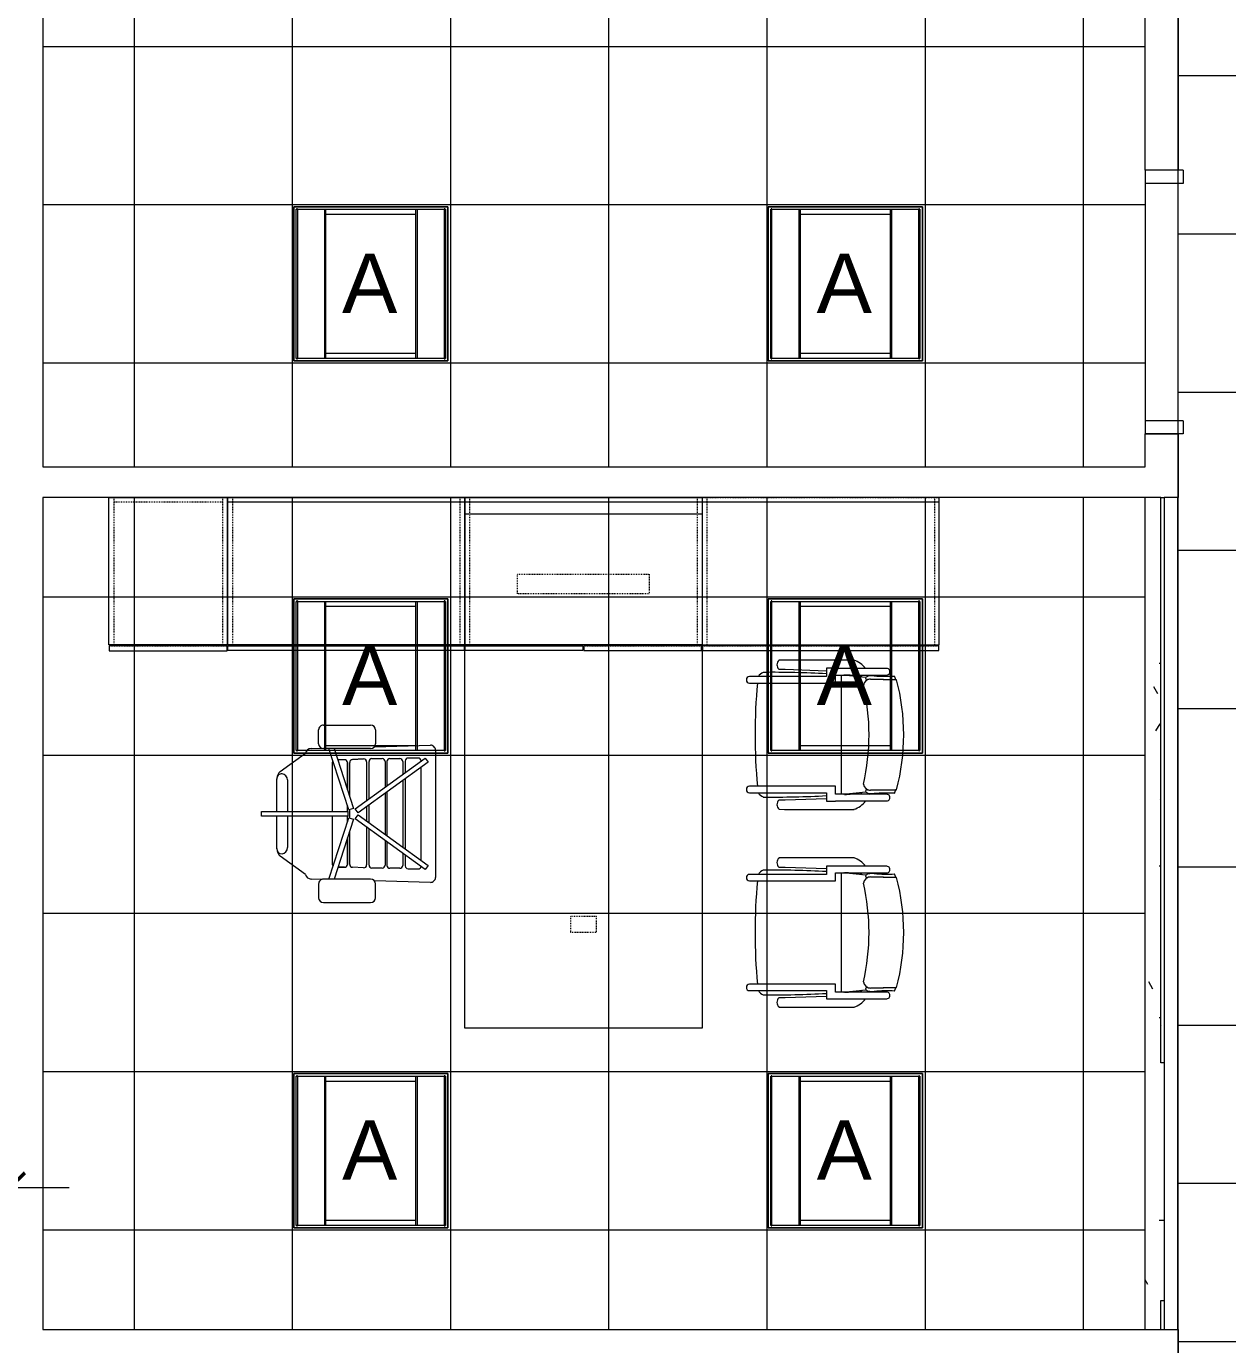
# Model space of a CAD drawing. Header units: inches. Extents: x -1206 to 1060, y -822 to 854.
# Drawn here: x -279.4 to -97.1, y -57.3 to 142.7 of the extents above; entities that cross this region are included whole.
import ezdxf

# ---------------------------------------------------------------- set-up
doc = ezdxf.new("R2010")
doc.units = ezdxf.units.IN
doc.header["$MEASUREMENT"] = 0
doc.linetypes.add('X1$0$Dash', pattern=[0.25, 0.125, -0.125])
for name, color, linetype, lineweight in [('X1$0$A-ANNO-DIMS', 211, 'Continuous', 9), ('X1$0$A-ANNO-DIMS-96', 211, 'Continuous', 9), ('X1$0$A-CLNG', 13, 'Continuous', 13), ('X1$0$A-CLNG-PATT', 13, 'Continuous', 13), ('X1$0$A-DOOR', 31, 'Continuous', 13), ('X1$0$A-DOOR-FRAM', 31, 'Continuous', 20), ('X1$0$A-WALL', 113, 'Continuous', 13), ('X1$0$E-LITE-EQPM', 33, 'Continuous', 9), ('X1$0$E-LITE-EQPM-IDEN', 33, 'Continuous', 9), ('X1$0$I-FURN', 30, 'Continuous', 9), ('X1$0$I-FURN-PNLS', 30, 'X1$0$Dash', 9), ('X1$0$I-WALL', 2, 'Continuous', 13)]:
    doc.layers.add(name, color=color, linetype=linetype, lineweight=lineweight)
doc.styles.add('X1$0$Arial', font='arial.ttf', dxfattribs={"height": 9})
doc.styles.add('X1$0$Swis721 Lt BT', font='swissl.ttf', dxfattribs={"height": 9})
doc.dimstyles.new('X1$0$OTJ_-_3_32__Linear__1_2__Tolerance', dxfattribs={"dimscale": 12, "dimtxt": 9.497835, "dimasz": 0.375, "dimexe": 0.75, "dimexo": 0.5, "dimgap": 0.5, "dimtad": 1, "dimdec": 1, "dimrnd": 0.5, "dimzin": 3, "dimdsep": 46, "dimlunit": 4, "dimtxsty": 'X1$0$Swis721 Lt BT', "dimblk1": 'X1$0$_Oblique', "dimblk2": 'X1$0$_Oblique', "dimsah": 1, "dimcen": 0.09, "dimdle": 0.75, "dimazin": 0, "dimtfac": 1, "dimtdec": 4, "dimtix": 1, "dimtmove": 0, "dimatfit": 3, "dimfxl": 1, "dimtvp": 1, "dimfrac": 2, "dimtolj": 1, "dimtzin": 0, "dimarcsym": 2})

# ---------------------------------------------------------------- blocks, each defined once
blk = doc.blocks.new('X1$0$F - EXECUTIVE DESK 2 - F - EXECUTIVE DESK 2-5031566-FIRST FLOOR RCP')
at = {"layer": 'X1$0$I-FURN'}
for p, q in [((37.84, -49.71), (37.6, -41.21)), ((38.35, -40.44), (57.65, -40.44)), ((39.56, -42.02), (40.16, -41.57)), ((40.16, -41.57), (47.86, -52.17)), ((48.14, -52.17), (55.84, -41.57)), ((55.84, -41.57), (56.44, -42.02)), ((58.4, -41.21), (58.16, -49.71)), ((39.55, -43.05), (39.55, -44.59)), ((39.55, -43.05), (39.55, -44.59)), ((47.26, -52.62), (39.56, -42.02)), ((55.08, -42.61), (40.92, -42.61)), ((55.08, -42.61), (40.92, -42.61)), ((56.44, -42.02), (48.74, -52.62)), ((56.35, -44.59), (56.35, -43.05)), ((56.35, -44.59), (56.35, -43.05)), ((39.61, -47.35), (39.61, -45.85)), ((39.61, -47.35), (39.61, -45.85)), ((39.99, -45.03), (41.75, -45.03)), ((39.99, -45.03), (41.75, -45.03)), ((40.06, -45.41), (42.02, -45.41)), ((40.06, -45.41), (42.02, -45.41)), ((42.67, -45.03), (53.33, -45.03)), ((42.67, -45.03), (53.33, -45.03)), ((42.95, -45.41), (53.05, -45.41)), ((42.95, -45.41), (53.05, -45.41)), ((53.98, -45.41), (55.82, -45.41)), ((53.98, -45.41), (55.82, -45.41)), ((54.25, -45.03), (55.9, -45.03)), ((54.25, -45.03), (55.9, -45.03)), ((56.26, -45.85), (56.26, -47.35)), ((56.26, -45.85), (56.26, -47.35)), ((43.75, -47.79), (40.06, -47.79)), ((43.75, -47.79), (40.06, -47.79)), ((51.32, -47.79), (44.68, -47.79)), ((51.32, -47.79), (44.68, -47.79)), ((55.82, -47.79), (52.25, -47.79)), ((55.82, -47.79), (52.25, -47.79)), ((35.28, -49.53), (37.36, -49.53)), ((39.61, -50.08), (39.61, -48.51)), ((39.61, -50.08), (39.61, -48.51)), ((40.06, -48.07), (43.95, -48.07)), ((40.06, -48.07), (43.95, -48.07)), ((44.88, -48.07), (51.12, -48.07)), ((44.88, -48.07), (51.12, -48.07)), ((52.05, -48.07), (55.78, -48.07)), ((52.05, -48.07), (55.78, -48.07)), ((56.22, -48.51), (56.22, -50.08)), ((56.22, -48.51), (56.22, -50.08)), ((60.72, -49.53), (58.64, -49.53)), ((34.54, -57.42), (34.54, -50.28)), ((38.11, -50.28), (38.11, -57.42)), ((39.76, -53.03), (39.68, -51.34)), ((39.68, -51.34), (39.76, -53.03)), ((45.74, -50.52), (40.06, -50.52)), ((45.74, -50.52), (40.06, -50.52)), ((40.12, -50.88), (46, -50.88)), ((40.12, -50.88), (46, -50.88)), ((49.34, -50.52), (46.67, -50.52)), ((49.34, -50.52), (46.67, -50.52)), ((46.92, -50.88), (49.08, -50.88)), ((46.92, -50.88), (49.08, -50.88)), ((50.01, -50.88), (55.75, -50.88)), ((50.01, -50.88), (55.75, -50.88)), ((55.78, -50.52), (50.26, -50.52)), ((55.78, -50.52), (50.26, -50.52)), ((56.19, -51.34), (56.11, -53.03)), ((56.19, -51.34), (56.11, -53.03)), ((57.9, -50.28), (57.9, -57.42)), ((61.47, -57.42), (61.47, -50.28)), ((38.11, -55.82), (47.17, -52.87)), ((47.41, -53.59), (38.11, -56.61)), ((45.41, -53.45), (40.2, -53.45)), ((45.41, -53.45), (40.2, -53.45)), ((44.35, -53.79), (40.24, -53.79)), ((40.24, -53.79), (44.35, -53.79)), ((47.63, -53.79), (46.77, -53.79)), ((46.77, -53.79), (47.63, -53.79)), ((47.17, -52.87), (47.41, -53.59)), ((47.86, -52.17), (47.26, -52.62)), ((48.64, -53.45), (47.36, -53.45)), ((48.64, -53.45), (47.36, -53.45)), ((47.63, -53.75), (48.38, -53.75)), ((47.63, -66.85), (47.63, -53.75)), ((48.74, -52.62), (48.14, -52.17)), ((48.38, -53.75), (48.38, -66.85)), ((49.23, -53.79), (48.38, -53.79)), ((48.38, -53.79), (49.23, -53.79)), ((48.6, -53.59), (48.83, -52.87)), ((57.9, -56.61), (48.6, -53.59)), ((48.83, -52.87), (57.9, -55.82)), ((55.67, -53.45), (50.59, -53.45)), ((55.67, -53.45), (50.59, -53.45)), ((55.67, -53.79), (51.65, -53.79)), ((51.65, -53.79), (55.67, -53.79)), ((39.8, -54.24), (39.82, -55.26)), ((39.8, -54.24), (39.82, -55.26)), ((56.08, -55.23), (56.11, -54.24)), ((56.11, -54.24), (56.08, -55.23)), ((38.11, -59.31), (38.06, -57.65)), ((40.28, -56.09), (47.63, -56.09)), ((40.28, -56.09), (47.63, -56.09)), ((48.38, -56.09), (55.63, -56.09)), ((48.38, -56.09), (55.63, -56.09)), ((57.94, -57.65), (57.89, -59.31)), ((37.36, -58.17), (35.28, -58.17)), ((58.64, -58.17), (60.72, -58.17)), ((41.56, -63.98), (38.81, -60.13)), ((57.19, -60.13), (54.44, -63.98)), ((42.87, -62.9), (47.63, -62.9)), ((48.38, -62.9), (53.13, -62.9)), ((47.63, -64.52), (42.69, -64.52)), ((47.63, -64.52), (42.73, -64.52)), ((53.31, -64.52), (48.38, -64.52)), ((53.27, -64.52), (48.38, -64.52)), ((48.38, -66.85), (47.63, -66.85))]:
    blk.add_line(p, q, dxfattribs=at)
for centre, radius, start, end in [((38.35, -41.19), 0.75, 90, 181.6253), ((57.65, -41.19), 0.75, 358.3747, 90), ((35.28, -50.28), 0.746, 90, 180), ((37.36, -50.28), 0.746, 0, 90), ((58.64, -50.28), 0.746, 90, 180), ((60.72, -50.28), 0.746, 0, 90), ((35.28, -57.42), 0.746, 180, 270), ((37.36, -57.42), 0.746, 270, 0), ((58.64, -57.42), 0.746, 180, 270), ((60.72, -57.42), 0.746, 270, 0), ((38.97, -59.29), 0.861, 181.6253, 259.2912), ((57.03, -59.29), 0.861, 280.7088, 358.3747), ((42.72, -63.02), 1.5, 219.5448, 268.6344), ((42.87, -63.87), 0.972, 90, 170), ((42.73, -63.71), 0.819, 180, 270), ((53.13, -63.87), 0.972, 10, 90), ((53.27, -63.71), 0.819, 270, 0), ((53.28, -63.02), 1.5, 271.3656, 320.4552)]:
    blk.add_arc(centre, radius, start, end, dxfattribs=at)
for centre, major_axis, ratio, start_param, end_param in [((39.99, -43.05), (0.441, 0), 0.994522, 1.578722, 3.141593), ((39.99, -43.05), (0.441, 0), 0.994522, 1.578722, 3.141593), ((55.91, -43.05), (0.441, 0), 0.994522, 0, 1.364307), ((55.91, -43.05), (0.441, 0), 0.994522, 0, 1.364307), ((39.99, -44.59), (0.441, 0), 0.994522, 3.141593, 4.712389), ((39.99, -44.59), (-0.441, 0), 0.994522, 0, 1.570796), ((40.06, -45.85), (0.441, 0), 0.999591, 1.570796, 3.141593), ((40.06, -45.85), (0.441, 0), 0.999591, 1.570796, 3.141593), ((55.82, -45.85), (0.441, 0), 0.999591, 0, 1.570796), ((55.82, -45.85), (-0.441, 0), 0.999591, 3.141593, 4.712389), ((55.9, -44.59), (-0.442, 0), 0.994522, 1.570796, 3.141593), ((55.9, -44.59), (-0.442, 0), 0.994522, 1.570796, 3.141593), ((40.06, -47.35), (0.441, 0), 0.999591, 3.141593, 4.712389), ((40.06, -47.35), (-0.441, 0), 0.999591, 0, 1.570796), ((55.82, -47.35), (0.441, 0), 0.999591, 4.712389, 6.283185), ((55.82, -47.35), (0.441, 0), 0.999591, 4.712389, 6.283185), ((40.06, -48.51), (0.441, 0), 0.999403, 1.570796, 3.141593), ((40.06, -48.51), (0.441, 0), 0.999403, 1.570796, 3.141593), ((55.78, -48.51), (0.441, 0), 0.999403, 0, 1.570796), ((55.78, -48.51), (0.441, 0), 0.999403, 0, 1.570796), ((40.06, -50.08), (0.441, 0), 0.999403, 3.141593, 4.712389), ((40.06, -50.08), (0.441, 0), 0.999403, 3.141593, 4.712389), ((40.12, -51.32), (0.441, 0), 0.998574, 1.570796, 3.191177), ((40.12, -51.32), (0.441, 0), 0.998574, 1.570796, 3.191177), ((55.75, -51.32), (0.441, 0), 0.998574, 6.233601, 7.853982), ((55.75, -51.32), (0.441, 0), 0.998574, 6.233601, 7.853982), ((55.78, -50.08), (0.441, 0), 0.999403, 4.712389, 6.283185), ((55.78, -50.08), (0.441, 0), 0.999403, 4.712389, 6.283185), ((40.2, -53.01), (0.441, 0), 0.998574, 3.191177, 4.712389), ((40.2, -53.01), (0.441, 0), 0.998574, 3.191177, 4.712389), ((40.24, -54.23), (0.441, 0), 0.99965, 1.570796, 3.16704), ((40.24, -54.23), (0.441, 0), 0.99965, 1.570796, 3.16704), ((55.67, -53.01), (0.441, 0), 0.998574, 4.712389, 6.233601), ((55.67, -53.01), (0.441, 0), 0.998574, 4.712389, 6.233601), ((55.67, -54.23), (0.441, 0), 0.99965, 6.257738, 7.853982), ((55.67, -54.23), (0.441, 0), 0.99965, 6.257738, 7.853982), ((55.63, -55.65), (0.441, 0), 0.99965, 4.712389, 5.472063), ((55.63, -55.65), (0.441, 0), 0.99965, 4.712389, 5.472063), ((40.28, -55.65), (0.441, 0), 0.99965, 4.058648, 4.712389), ((40.28, -55.65), (0.441, 0), 0.99965, 4.058648, 4.712389)]:
    blk.add_ellipse(centre, major_axis=major_axis, ratio=ratio, start_param=start_param, end_param=end_param, dxfattribs=at)
at = {"layer": 'X1$0$I-FURN-PNLS'}
for p, q in [((0, 0), (0, 36)), ((22.38, 0), (22.38, 36)), ((0, 35.25), (22.38, 35.25)), ((22.5, 0.06), (22.5, 35.94)), ((0, 0.75), (22.38, 0.75)), ((22.38, 0), (22.38, -36)), ((0, 0), (0, -36)), ((0, -0.75), (22.38, -0.75)), ((22.5, -17.94), (22.5, -0.06)), ((11.63, -8), (14.63, -8)), ((11.63, -28), (11.63, -8)), ((14.63, -8), (14.63, -28)), ((63.57, -16.03), (63.57, -19.97)), ((65.93, -16.03), (63.57, -16.03)), ((65.93, -19.97), (65.93, -16.03)), ((22.5, -18.06), (22.5, -35.94)), ((63.57, -19.97), (65.93, -19.97)), ((14.63, -28), (11.63, -28)), ((0, -35.25), (22.38, -35.25)), ((0, -36), (0, -72)), ((0, -36.75), (22.38, -36.75)), ((22.38, -36), (22.38, -72)), ((22.5, -36.06), (22.5, -71.94)), ((0, -71.25), (22.38, -71.25)), ((0, -72.75), (22.38, -72.75)), ((0.75, -72.75), (0.75, -89.25)), ((22.53, -89.94), (22.53, -72.06)), ((0, -89.25), (22.38, -89.25))]:
    blk.add_line(p, q, dxfattribs=at)
at = {"layer": 'X1$0$I-FURN-PNLS', "linetype": 'Continuous'}
for p, q in [((0, 36), (0, 0)), ((22.38, 36), (0, 36)), ((0.75, 36), (0.75, 0)), ((22.38, 0), (22.38, 36)), ((22.5, 35.94), (22.5, 0.06)), ((23.25, 35.94), (22.5, 35.94)), ((23.25, 0.06), (23.25, 35.94)), ((0, 0), (22.38, 0)), ((2.5, -36), (2.5, 0)), ((2.5, 0), (80.5, 0)), ((22.5, 0.06), (23.25, 0.06)), ((80.5, 0), (80.5, -36)), ((0, 0), (22.38, 0)), ((0, -36), (0, 0)), ((0.75, 0), (0.75, -72)), ((22.38, 0), (22.38, -36)), ((23.25, -0.06), (22.5, -0.06)), ((22.5, -0.06), (22.5, -17.94)), ((23.25, -17.94), (23.25, -0.06)), ((22.5, -17.94), (23.25, -17.94)), ((22.5, -18.06), (23.25, -18.06)), ((22.5, -35.94), (22.5, -18.06)), ((23.25, -18.06), (23.25, -35.94)), ((23.25, -35.94), (22.5, -35.94)), ((0, -36), (22.38, -36)), ((0, -72), (0, -36)), ((22.38, -36), (0, -36)), ((80.5, -36), (2.5, -36)), ((22.38, -36), (22.38, -72)), ((22.5, -36.06), (23.25, -36.06)), ((22.5, -71.94), (22.5, -36.06)), ((23.25, -36.06), (23.25, -71.94)), ((23.25, -71.94), (22.5, -71.94)), ((0, -72), (22.38, -72)), ((0, -90), (0, -72)), ((22.38, -72), (0, -72)), ((22.38, -72), (22.38, -90)), ((23.28, -72.06), (22.53, -72.06)), ((22.53, -72.06), (22.53, -89.94)), ((23.28, -89.94), (23.28, -72.06)), ((22.53, -89.94), (23.28, -89.94)), ((22.38, -90), (0, -90))]:
    blk.add_line(p, q, dxfattribs=at)
blk = doc.blocks.new('X1$0$F-Haworth_Chair_X99-Seminar - X99 Seminar Chair with Glides-5005209-FIRST FLOOR RCP')
at = {"layer": 'X1$0$I-FURN'}
for p, q in [((-10.04, 10.02), (-10.04, 2.27)), ((-9.04, 2.27), (-9.04, 10.02)), ((-8.34, 11.52), (-8.42, 7.57)), ((-8.42, 7.57), (-8.34, 11.37)), ((8.42, 7.57), (8.34, 11.52)), ((8.34, 11.37), (8.42, 7.57)), ((9.04, 10.02), (9.04, 2.27)), ((10.04, 2.27), (10.04, 10.02)), ((-8.68, 6.87), (-9.04, 3.43)), ((-9.04, 5.99), (-8.75, 6.22)), ((-8.61, 6.81), (-8.23, 6.95)), ((8.23, 6.95), (8.61, 6.81)), ((9.04, 3.43), (8.68, 6.87)), ((8.75, 6.22), (9.04, 5.99)), ((-11.32, 5.06), (-11.32, -5.48)), ((11.32, -5.48), (11.32, 5.06)), ((-10.04, 2.27), (-10.07, 2.27)), ((-10.07, 2.27), (-10.07, 0.89)), ((-9.04, 3.12), (9.04, 3.12)), ((-7.83, 2.27), (-9.04, 2.27)), ((-7.83, -10.78), (-7.83, 2.27)), ((9.04, 2.27), (7.83, 2.27)), ((7.83, 2.27), (7.83, -10.78)), ((10.07, 2.27), (10.04, 2.27)), ((10.07, 0.89), (10.07, 2.27)), ((-10.07, 0.89), (-8.82, 0.89)), ((-9.92, -5.36), (-9.71, 0.89)), ((-8.82, 0.89), (-8.82, -10.78)), ((8.82, 0.89), (10.07, 0.89)), ((8.82, -10.78), (8.82, 0.89)), ((9.71, 0.89), (9.92, -5.36)), ((-11.32, -5.48), (-11.3, -6.32)), ((-9.92, -6.36), (-9.92, -5.36)), ((9.92, -5.36), (9.92, -6.36)), ((11.3, -6.32), (11.32, -5.48))]:
    blk.add_line(p, q, dxfattribs=at)
for centre, radius, start, end in [((0, -20.29), 32.89, 75.3075, 104.696), ((-9.54, 10.02), 0.498, 360, 180), ((-36.06, 10.03), 27.2, 355.9857, 2.5118), ((0, -20.73), 33.17, 104.5766, 105.5522), ((0, -20.73), 33.17, 74.4478, 75.4234), ((36.06, 10.03), 27.2, 177.4882, 184.0143), ((9.54, 10.02), 0.498, 360, 180), ((-5.2, 7.86), 3.74, 175.9857, 189.9064), ((5.2, 7.86), 3.74, 350.0936, 4.0143), ((-7.87, 3.92), 3.63, 126.8669, 161.8211), ((-4.71, -1.15), 9.61, 116.0036, 116.8769), ((-8.28, 7.33), 0.613, 189.9064, 237.4573), ((-7.37, 7.55), 1.05, 178.8214, 214.7998), ((-7.37, 7.55), 1.05, 178.8214, 264.0446), ((0, -26.49), 33.83, 77.2285, 102.7715), ((7.37, 7.55), 1.05, 275.9554, 1.1786), ((7.37, 7.55), 1.05, 325.2002, 1.1786), ((8.28, 7.33), 0.613, 302.5427, 350.0936), ((4.71, -1.15), 9.61, 63.1231, 63.9964), ((7.87, 3.92), 3.63, 18.1789, 53.1331), ((144.06, -7.32), 153.52, 175.4787, 175.9106), ((-8.24, 4.59), 0.763, 147.6316, 165.7662), ((8.24, 4.59), 0.763, 14.2338, 32.3684), ((-144.06, -7.32), 153.52, 4.0894, 4.5213), ((144.06, -7.32), 153.52, 176.9319, 180.5251), ((-144.06, -7.32), 153.52, 359.4749, 3.0681), ((-10.58, -5.68), 0.956, 221.8901, 314.1099), ((10.58, -5.68), 0.956, 225.8901, 318.1099), ((-8.21, -8.28), 1.31, 200.0433, 242.3527), ((0, 75.01), 84.96, 264.7119, 275.2881), ((8.21, -8.28), 1.31, 297.6473, 339.9567), ((-8.32, -10.78), 0.495, 180, 360), ((8.32, -10.78), 0.495, 180, 360)]:
    blk.add_arc(centre, radius, start, end, dxfattribs=at)
blk = doc.blocks.new('X1$0$Single Flush - OTJ_SOLIDFLUSH_ALUM-5106307-FIRST FLOOR RCP')
at = {"layer": 'X1$0$A-DOOR-FRAM'}
for p, q in [((-20, 3.25), (-20, -2.5)), ((-20, 3.25), (-18, 3.25)), ((-18, 3.25), (-18, -2.5)), ((18.000004, 3.25), (18.000004, -2.5)), ((18.000004, 3.25), (20.000004, 3.25)), ((20.000004, 3.25), (20.000004, -2.5)), ((-20, -2.5), (-18, -2.5)), ((18.000004, -2.5), (20.000004, -2.5))]:
    blk.add_line(p, q, dxfattribs=at)
blk = doc.blocks.new('X1$0$L-Recessed-Axis-Duo - 2 x 2-V17-FIRST FLOOR RCP')
at = {"layer": 'X1$0$E-LITE-EQPM'}
for p, q in [((-11.7, 11.7), (-11.7, -11.7)), ((11.7, 11.7), (-11.7, 11.7)), ((-11.37, 11.26), (-11.37, 11.27)), ((-11.37, 11.14), (-11.37, 11.26)), ((-11.37, 11.14), (11.38, 11.14)), ((11.32, 11.32), (-11.32, 11.32)), ((-11.32, 11.32), (-11.32, -11.32)), ((11.32, -11.32), (11.32, 11.32)), ((11.38, 11.27), (11.38, 11.26)), ((11.38, 11.26), (11.38, 11.14)), ((11.7, -11.7), (11.7, 11.7)), ((-11.32, 7.03), (11.32, 7.03)), ((-11.32, 7.02), (11.32, 7.02)), ((-11.32, 6.85), (11.32, 6.85)), ((-10.57, 6.86), (-10.57, -6.86)), ((10.57, -6.86), (10.57, 6.86)), ((11.32, -6.85), (-11.32, -6.85)), ((-11.32, -7.02), (11.32, -7.02)), ((-11.32, -7.03), (11.32, -7.03)), ((-11.7, -11.7), (11.7, -11.7)), ((-11.37, -11.26), (-11.37, -11.14)), ((-11.37, -11.14), (11.38, -11.14)), ((-11.37, -11.27), (-11.37, -11.26)), ((-11.32, -11.32), (11.32, -11.32)), ((11.38, -11.14), (11.38, -11.26)), ((11.38, -11.26), (11.38, -11.27))]:
    blk.add_line(p, q, dxfattribs=at)
for points, knots in [([(-11.64, 11.64), (-11.65, 11.65), (-11.65, 11.65), (-11.66, 11.66), (-11.67, 11.67), (-11.68, 11.68), (-11.68, 11.68), (-11.69, 11.69), (-11.69, 11.69), (-11.7, 11.7), (-11.7, 11.7), (-11.7, 11.7), (-11.7, 11.7)], [0, 0, 0, 0, 0.166667, 0.25, 0.333333, 0.416667, 0.5, 0.583333, 0.666667, 0.75, 0.833333, 1, 1, 1, 1]), ([(11.64, 11.64), (11.65, 11.65), (11.65, 11.65), (11.66, 11.66), (11.67, 11.67), (11.68, 11.68), (11.68, 11.68), (11.69, 11.69), (11.69, 11.69), (11.7, 11.7), (11.7, 11.7), (11.7, 11.7), (11.7, 11.7)], [0, 0, 0, 0, 0.166667, 0.25, 0.333333, 0.416667, 0.5, 0.583333, 0.666667, 0.75, 0.833333, 1, 1, 1, 1]), ([(-11.7, -11.7), (-11.7, -11.7), (-11.7, -11.7), (-11.7, -11.7), (-11.69, -11.69), (-11.69, -11.69), (-11.68, -11.68), (-11.68, -11.68), (-11.67, -11.67), (-11.66, -11.66), (-11.65, -11.65), (-11.65, -11.65), (-11.64, -11.64)], [-1, -1, -1, -1, -0.833333, -0.75, -0.666667, -0.583333, -0.5, -0.416667, -0.333333, -0.25, -0.166667, 0, 0, 0, 0]), ([(11.64, -11.64), (11.65, -11.65), (11.65, -11.65), (11.66, -11.66), (11.67, -11.67), (11.68, -11.68), (11.68, -11.68), (11.69, -11.69), (11.69, -11.69), (11.7, -11.7), (11.7, -11.7), (11.7, -11.7), (11.7, -11.7)], [0, 0, 0, 0, 0.166667, 0.25, 0.333333, 0.416667, 0.5, 0.583333, 0.666667, 0.75, 0.833333, 1, 1, 1, 1])]:
    blk.add_open_spline(points, degree=3, knots=knots, dxfattribs=at)
blk = doc.blocks.new('X1$0$L-Recessed-Axis-Duo - 2 x 2-V19-FIRST FLOOR RCP')
at = {"layer": 'X1$0$E-LITE-EQPM'}
for p, q in [((-11.7, 11.7), (-11.7, -11.7)), ((11.7, 11.7), (-11.7, 11.7)), ((-11.37, 11.26), (-11.37, 11.27)), ((-11.37, 11.14), (-11.37, 11.26)), ((11.38, 11.14), (-11.37, 11.14)), ((-11.32, 11.32), (-11.32, -11.32)), ((11.32, 11.32), (-11.32, 11.32)), ((11.32, -11.32), (11.32, 11.32)), ((11.38, 11.27), (11.38, 11.26)), ((11.38, 11.26), (11.38, 11.14)), ((11.7, -11.7), (11.7, 11.7)), ((11.32, 7.03), (-11.32, 7.03)), ((11.32, 7.02), (-11.32, 7.02)), ((-11.32, 6.85), (11.32, 6.85)), ((-10.57, 6.86), (-10.57, -6.86)), ((10.57, -6.86), (10.57, 6.86)), ((11.32, -6.85), (-11.32, -6.85)), ((11.32, -7.02), (-11.32, -7.02)), ((11.32, -7.03), (-11.32, -7.03)), ((-11.7, -11.7), (11.7, -11.7)), ((-11.37, -11.26), (-11.37, -11.14)), ((11.38, -11.14), (-11.37, -11.14)), ((-11.37, -11.27), (-11.37, -11.26)), ((-11.32, -11.32), (11.32, -11.32)), ((11.38, -11.14), (11.38, -11.26)), ((11.38, -11.26), (11.38, -11.27))]:
    blk.add_line(p, q, dxfattribs=at)
for points, knots in [([(-11.64, 11.64), (-11.65, 11.65), (-11.65, 11.65), (-11.66, 11.66), (-11.67, 11.67), (-11.68, 11.68), (-11.68, 11.68), (-11.69, 11.69), (-11.69, 11.69), (-11.7, 11.7), (-11.7, 11.7), (-11.7, 11.7), (-11.7, 11.7)], [-1, -1, -1, -1, -0.833333, -0.75, -0.666667, -0.583333, -0.5, -0.416667, -0.333333, -0.25, -0.166667, 0, 0, 0, 0]), ([(11.7, 11.7), (11.7, 11.7), (11.7, 11.7), (11.7, 11.7), (11.69, 11.69), (11.69, 11.69), (11.68, 11.68), (11.68, 11.68), (11.67, 11.67), (11.66, 11.66), (11.65, 11.65), (11.65, 11.65), (11.64, 11.64)], [0, 0, 0, 0, 0.166667, 0.25, 0.333333, 0.416667, 0.5, 0.583333, 0.666667, 0.75, 0.833333, 1, 1, 1, 1]), ([(-11.7, -11.7), (-11.7, -11.7), (-11.7, -11.7), (-11.7, -11.7), (-11.69, -11.69), (-11.69, -11.69), (-11.68, -11.68), (-11.68, -11.68), (-11.67, -11.67), (-11.66, -11.66), (-11.65, -11.65), (-11.65, -11.65), (-11.64, -11.64)], [0, 0, 0, 0, 0.166667, 0.25, 0.333333, 0.416667, 0.5, 0.583333, 0.666667, 0.75, 0.833333, 1, 1, 1, 1]), ([(11.7, -11.7), (11.7, -11.7), (11.7, -11.7), (11.7, -11.7), (11.69, -11.69), (11.69, -11.69), (11.68, -11.68), (11.68, -11.68), (11.67, -11.67), (11.66, -11.66), (11.65, -11.65), (11.65, -11.65), (11.64, -11.64)], [0, 0, 0, 0, 0.166667, 0.25, 0.333333, 0.416667, 0.5, 0.583333, 0.666667, 0.75, 0.833333, 1, 1, 1, 1])]:
    blk.add_open_spline(points, degree=3, knots=knots, dxfattribs=at)
blk = doc.blocks.new('X1$0$L-Recessed-Axis-Duo - 2 x 2-V14-FIRST FLOOR RCP')
at = {"layer": 'X1$0$E-LITE-EQPM'}
for p, q in [((-11.7, 11.7), (-11.7, -11.7)), ((11.7, 11.7), (-11.7, 11.7)), ((-11.37, 11.26), (-11.37, 11.27)), ((-11.37, 11.14), (-11.37, 11.26)), ((11.38, 11.14), (-11.37, 11.14)), ((-11.32, 11.32), (-11.32, -11.32)), ((11.32, 11.32), (-11.32, 11.32)), ((11.32, -11.32), (11.32, 11.32)), ((11.38, 11.27), (11.38, 11.26)), ((11.38, 11.26), (11.38, 11.14)), ((11.7, -11.7), (11.7, 11.7)), ((11.32, 7.03), (-11.32, 7.03)), ((11.32, 7.02), (-11.32, 7.02)), ((-11.32, 6.85), (11.32, 6.85)), ((-10.57, 6.86), (-10.57, -6.86)), ((10.57, -6.86), (10.57, 6.86)), ((11.32, -6.85), (-11.32, -6.85)), ((11.32, -7.02), (-11.32, -7.02)), ((11.32, -7.03), (-11.32, -7.03)), ((-11.7, -11.7), (11.7, -11.7)), ((-11.37, -11.26), (-11.37, -11.14)), ((11.38, -11.14), (-11.37, -11.14)), ((-11.37, -11.27), (-11.37, -11.26)), ((-11.32, -11.32), (11.32, -11.32)), ((11.38, -11.14), (11.38, -11.26)), ((11.38, -11.26), (11.38, -11.27))]:
    blk.add_line(p, q, dxfattribs=at)
for points, knots in [([(-11.64, 11.64), (-11.65, 11.65), (-11.65, 11.65), (-11.66, 11.66), (-11.67, 11.67), (-11.68, 11.68), (-11.68, 11.68), (-11.69, 11.69), (-11.69, 11.69), (-11.7, 11.7), (-11.7, 11.7), (-11.7, 11.7), (-11.7, 11.7)], [-1, -1, -1, -1, -0.833333, -0.75, -0.666667, -0.583333, -0.5, -0.416667, -0.333333, -0.25, -0.166667, 0, 0, 0, 0]), ([(11.7, 11.7), (11.7, 11.7), (11.7, 11.7), (11.7, 11.7), (11.69, 11.69), (11.69, 11.69), (11.68, 11.68), (11.68, 11.68), (11.67, 11.67), (11.66, 11.66), (11.65, 11.65), (11.65, 11.65), (11.64, 11.64)], [0, 0, 0, 0, 0.166667, 0.25, 0.333333, 0.416667, 0.5, 0.583333, 0.666667, 0.75, 0.833333, 1, 1, 1, 1]), ([(-11.7, -11.7), (-11.7, -11.7), (-11.7, -11.7), (-11.7, -11.7), (-11.69, -11.69), (-11.69, -11.69), (-11.68, -11.68), (-11.68, -11.68), (-11.67, -11.67), (-11.66, -11.66), (-11.65, -11.65), (-11.65, -11.65), (-11.64, -11.64)], [0, 0, 0, 0, 0.166667, 0.25, 0.333333, 0.416667, 0.5, 0.583333, 0.666667, 0.75, 0.833333, 1, 1, 1, 1]), ([(11.7, -11.7), (11.7, -11.7), (11.7, -11.7), (11.7, -11.7), (11.69, -11.69), (11.69, -11.69), (11.68, -11.68), (11.68, -11.68), (11.67, -11.67), (11.66, -11.66), (11.65, -11.65), (11.65, -11.65), (11.64, -11.64)], [0, 0, 0, 0, 0.166667, 0.25, 0.333333, 0.416667, 0.5, 0.583333, 0.666667, 0.75, 0.833333, 1, 1, 1, 1])]:
    blk.add_open_spline(points, degree=3, knots=knots, dxfattribs=at)
blk = doc.blocks.new('X1$0$L-Recessed-Axis-Duo - 2 x 2-V23-FIRST FLOOR RCP')
at = {"layer": 'X1$0$E-LITE-EQPM'}
for p, q in [((-11.7, 11.7), (-11.7, -11.7)), ((11.7, 11.7), (-11.7, 11.7)), ((-11.37, 11.26), (-11.37, 11.27)), ((-11.37, 11.14), (-11.37, 11.26)), ((-11.37, 11.14), (11.38, 11.14)), ((11.32, 11.32), (-11.32, 11.32)), ((-11.32, 11.32), (-11.32, -11.32)), ((11.32, -11.32), (11.32, 11.32)), ((11.38, 11.27), (11.38, 11.26)), ((11.38, 11.26), (11.38, 11.14)), ((11.7, -11.7), (11.7, 11.7)), ((-11.32, 7.03), (11.32, 7.03)), ((-11.32, 7.02), (11.32, 7.02)), ((-11.32, 6.85), (11.32, 6.85)), ((-10.57, 6.86), (-10.57, -6.86)), ((10.57, -6.86), (10.57, 6.86)), ((11.32, -6.85), (-11.32, -6.85)), ((-11.32, -7.02), (11.32, -7.02)), ((-11.32, -7.03), (11.32, -7.03)), ((-11.7, -11.7), (11.7, -11.7)), ((-11.37, -11.26), (-11.37, -11.14)), ((-11.37, -11.14), (11.38, -11.14)), ((-11.37, -11.27), (-11.37, -11.26)), ((-11.32, -11.32), (11.32, -11.32)), ((11.38, -11.14), (11.38, -11.26)), ((11.38, -11.26), (11.38, -11.27))]:
    blk.add_line(p, q, dxfattribs=at)
for points, knots in [([(-11.64, 11.64), (-11.65, 11.65), (-11.65, 11.65), (-11.66, 11.66), (-11.67, 11.67), (-11.68, 11.68), (-11.68, 11.68), (-11.69, 11.69), (-11.69, 11.69), (-11.7, 11.7), (-11.7, 11.7), (-11.7, 11.7), (-11.7, 11.7)], [0, 0, 0, 0, 0.166667, 0.25, 0.333333, 0.416667, 0.5, 0.583333, 0.666667, 0.75, 0.833333, 1, 1, 1, 1]), ([(11.64, 11.64), (11.65, 11.65), (11.65, 11.65), (11.66, 11.66), (11.67, 11.67), (11.68, 11.68), (11.68, 11.68), (11.69, 11.69), (11.69, 11.69), (11.7, 11.7), (11.7, 11.7), (11.7, 11.7), (11.7, 11.7)], [0, 0, 0, 0, 0.166667, 0.25, 0.333333, 0.416667, 0.5, 0.583333, 0.666667, 0.75, 0.833333, 1, 1, 1, 1]), ([(-11.7, -11.7), (-11.7, -11.7), (-11.7, -11.7), (-11.7, -11.7), (-11.69, -11.69), (-11.69, -11.69), (-11.68, -11.68), (-11.68, -11.68), (-11.67, -11.67), (-11.66, -11.66), (-11.65, -11.65), (-11.65, -11.65), (-11.64, -11.64)], [-1, -1, -1, -1, -0.833333, -0.75, -0.666667, -0.583333, -0.5, -0.416667, -0.333333, -0.25, -0.166667, 0, 0, 0, 0]), ([(11.64, -11.64), (11.65, -11.65), (11.65, -11.65), (11.66, -11.66), (11.67, -11.67), (11.68, -11.68), (11.68, -11.68), (11.69, -11.69), (11.69, -11.69), (11.7, -11.7), (11.7, -11.7), (11.7, -11.7), (11.7, -11.7)], [0, 0, 0, 0, 0.166667, 0.25, 0.333333, 0.416667, 0.5, 0.583333, 0.666667, 0.75, 0.833333, 1, 1, 1, 1])]:
    blk.add_open_spline(points, degree=3, knots=knots, dxfattribs=at)
blk = doc.blocks.new('X1$0$L-Recessed-Axis-Duo - 2 x 2-V16-FIRST FLOOR RCP')
at = {"layer": 'X1$0$E-LITE-EQPM'}
for p, q in [((-11.7, 11.7), (-11.7, -11.7)), ((11.7, 11.7), (-11.7, 11.7)), ((-11.37, 11.26), (-11.37, 11.27)), ((-11.37, 11.14), (-11.37, 11.26)), ((11.38, 11.14), (-11.37, 11.14)), ((-11.32, 11.32), (-11.32, -11.32)), ((11.32, 11.32), (-11.32, 11.32)), ((11.32, -11.32), (11.32, 11.32)), ((11.38, 11.27), (11.38, 11.26)), ((11.38, 11.26), (11.38, 11.14)), ((11.7, -11.7), (11.7, 11.7)), ((11.32, 7.03), (-11.32, 7.03)), ((11.32, 7.02), (-11.32, 7.02)), ((-11.32, 6.85), (11.32, 6.85)), ((-10.57, 6.86), (-10.57, -6.86)), ((10.57, -6.86), (10.57, 6.86)), ((11.32, -6.85), (-11.32, -6.85)), ((11.32, -7.02), (-11.32, -7.02)), ((11.32, -7.03), (-11.32, -7.03)), ((-11.7, -11.7), (11.7, -11.7)), ((-11.37, -11.26), (-11.37, -11.14)), ((11.38, -11.14), (-11.37, -11.14)), ((-11.37, -11.27), (-11.37, -11.26)), ((-11.32, -11.32), (11.32, -11.32)), ((11.38, -11.14), (11.38, -11.26)), ((11.38, -11.26), (11.38, -11.27))]:
    blk.add_line(p, q, dxfattribs=at)
for points, knots in [([(-11.64, 11.64), (-11.65, 11.65), (-11.65, 11.65), (-11.66, 11.66), (-11.67, 11.67), (-11.68, 11.68), (-11.68, 11.68), (-11.69, 11.69), (-11.69, 11.69), (-11.7, 11.7), (-11.7, 11.7), (-11.7, 11.7), (-11.7, 11.7)], [-1, -1, -1, -1, -0.833333, -0.75, -0.666667, -0.583333, -0.5, -0.416667, -0.333333, -0.25, -0.166667, 0, 0, 0, 0]), ([(11.7, 11.7), (11.7, 11.7), (11.7, 11.7), (11.7, 11.7), (11.69, 11.69), (11.69, 11.69), (11.68, 11.68), (11.68, 11.68), (11.67, 11.67), (11.66, 11.66), (11.65, 11.65), (11.65, 11.65), (11.64, 11.64)], [0, 0, 0, 0, 0.166667, 0.25, 0.333333, 0.416667, 0.5, 0.583333, 0.666667, 0.75, 0.833333, 1, 1, 1, 1]), ([(-11.7, -11.7), (-11.7, -11.7), (-11.7, -11.7), (-11.7, -11.7), (-11.69, -11.69), (-11.69, -11.69), (-11.68, -11.68), (-11.68, -11.68), (-11.67, -11.67), (-11.66, -11.66), (-11.65, -11.65), (-11.65, -11.65), (-11.64, -11.64)], [0, 0, 0, 0, 0.166667, 0.25, 0.333333, 0.416667, 0.5, 0.583333, 0.666667, 0.75, 0.833333, 1, 1, 1, 1]), ([(11.7, -11.7), (11.7, -11.7), (11.7, -11.7), (11.7, -11.7), (11.69, -11.69), (11.69, -11.69), (11.68, -11.68), (11.68, -11.68), (11.67, -11.67), (11.66, -11.66), (11.65, -11.65), (11.65, -11.65), (11.64, -11.64)], [0, 0, 0, 0, 0.166667, 0.25, 0.333333, 0.416667, 0.5, 0.583333, 0.666667, 0.75, 0.833333, 1, 1, 1, 1])]:
    blk.add_open_spline(points, degree=3, knots=knots, dxfattribs=at)
blk = doc.blocks.new('X1$0$DIMBLOCK16-FIRST FLOOR RCP')
at = {"layer": 'X1$0$A-ANNO-DIMS-96', "transparency": 16777216}
for p, q in [((-281.86, -36.25), (-281.86, -24.43)), ((-330.43, -30.7), (-330.43, -42.43)), ((-330.43, -33.43), (-330.43, -30.7)), ((-330.43, -33.43), (-272.86, -33.43)), ((-281.86, -33.43), (-281.86, -36.25))]:
    blk.add_line(p, q, dxfattribs=at)
at = {"layer": 'X1$0$A-ANNO-DIMS-96', "lineweight": 50, "transparency": 16777216}
for p, q in [((-330.43, -33.43), (-328.18, -31.18)), ((-281.86, -33.43), (-279.61, -31.18)), ((-330.43, -33.43), (-332.68, -35.68)), ((-281.86, -33.43), (-284.11, -35.68))]:
    blk.add_line(p, q, dxfattribs=at)
at = {"layer": 'X1$0$A-ANNO-DIMS-96', "color": 0, "transparency": 16777216, "insert": (-314.67, -15.41), "char_height": 9, "width": 20.443, "attachment_point": 1, "line_spacing_factor": 1.005062, "style": 'X1$0$Swis721 Lt BT'}
blk.add_mtext('EQ', dxfattribs=at)
blk = doc.blocks.new('X1$0$_Oblique')
at = {"color": 0, "linetype": 'ByBlock', "lineweight": -2}
blk.add_line((-0.5, -0.5), (0.5, 0.5), dxfattribs=at)
blk = doc.blocks.new('X1')
at = {"layer": 'X1$0$A-CLNG-PATT'}
h = blk.add_hatch(dxfattribs=at)
h.set_pattern_fill('FP1_30', color=256, style=0, pattern_type=2)
h.set_pattern_definition([(90, (-128.612, -8.796), (24, -1e-15), []), (0, (-128.612, -8.796), (0, -24), [])])
h.paths.add_polyline_path([(-93.79, -406.19), (-32.61, -406.19), (-32.61, 386.2), (-121.68, 386.2), (-121.68, 386.06), (-223.09, 386.06), (-223.09, 339.2), (-104.61, 339.2), (-104.61, 334.2), (-104.66, 334.2), (-104.66, 208.01), (-104.61, 208.01), (-104.61, 71.25), (-104.66, 71.25), (-104.66, -54.94), (-104.61, -54.94), (-104.61, -343.94), (-104.66, -343.94), (-104.66, -406.19)], flags=0)
h = blk.add_hatch(dxfattribs=at)
h.set_pattern_fill('FP1_17', color=256, style=0, pattern_type=2)
h.set_pattern_definition([(0, (-190.988, 139.628), (0, -24), []), (270, (-190.988, 139.628), (-24, -1e-15), [])])
h.paths.add_polyline_path([(-221.55, 75.87), (-109.61, 75.87), (-109.61, 146.81), (-150.18, 146.81), (-150.18, 175.31), (-109.61, 175.31), (-109.61, 203.38), (-276.86, 203.38), (-276.86, 75.87), (-242.84, 75.87)], flags=0)
h.paths.add_polyline_path([(-215.41, 91.93), (-238.81, 91.95), (-238.81, 115.33), (-215.41, 115.33), (-215.41, 91.95)], flags=0)
h.paths.add_polyline_path([(-166.81, 91.93), (-166.81, 115.33), (-143.41, 115.33), (-143.41, 91.93), (-162.99, 91.93)], flags=0)
h.paths.add_polyline_path([(-238.81, 163.93), (-238.81, 187.33), (-215.41, 187.33), (-215.41, 163.93), (-237.52, 163.93)], flags=0)
h = blk.add_hatch(dxfattribs=at)
h.set_pattern_fill('FP1_18', color=256, style=0, pattern_type=2)
h.set_pattern_definition([(180, (-190.988, 8.15), (3e-15, 24), []), (90, (-190.988, 8.15), (24, -1e-15), [])])
h.paths.add_polyline_path([(-150.18, -54.94), (-109.61, -54.94), (-109.61, 71.25), (-276.86, 71.25), (-276.86, -54.94), (-157.67, -54.94)], flags=0)
h.paths.add_polyline_path([(-221.55, -39.55), (-238.81, -39.55), (-238.81, -16.15), (-215.41, -16.15), (-215.41, -39.55), (-216.23, -39.55)], flags=0)
h.paths.add_polyline_path([(-166.81, -39.55), (-166.81, -16.15), (-143.41, -16.15), (-143.41, -39.55), (-162.99, -39.55)], flags=0)
h.paths.add_polyline_path([(-238.81, 32.45), (-238.81, 55.85), (-215.41, 55.85), (-215.41, 32.45), (-237.52, 32.45)], flags=0)
h.paths.add_polyline_path([(-147.02, 32.45), (-166.81, 32.45), (-166.81, 55.85), (-143.41, 55.85), (-143.41, 32.45)], flags=0)
h = blk.add_hatch(dxfattribs=at)
h.set_pattern_fill('FP1_1', color=256, style=0, pattern_type=2)
h.set_pattern_definition([(0, (0, 0), (30.72, 7.68), [1.267, -21.773, 1.267, -21.773, -122.88]), (0, (0, 0), (30.72, 7.68), [-46.08, 1.267, -44.813, 1.267, -21.773, -53.76]), (0, (0, 0), (30.72, 7.68), [-115.2, 1.267, -14.093, 1.267, -37.133]), (120, (11.52, 3.84), (-22.01108, 22.7643), [1.267, -21.773, 1.267, -21.773, -122.88]), (120, (11.52, 3.84), (-22.01108, 22.7643), [-46.08, 1.267, -44.813, 1.267, -21.773, -53.76]), (120, (11.52, 3.84), (-22.01108, 22.7643), [-115.2, 1.267, -14.093, 1.267, -37.133]), (240, (15.36, 19.2), (-8.70892, -30.4443), [1.267, -21.773, 1.267, -21.773, -122.88]), (240, (15.36, 19.2), (-8.70892, -30.4443), [-46.08, 1.267, -44.813, 1.267, -21.773, -53.76]), (240, (15.36, 19.2), (-8.70892, -30.4443), [-115.2, 1.267, -14.093, 1.267, -37.133])])
h.paths.add_polyline_path([(-107.24, -54.94), (-107.24, -50.54), (-106.74, -50.54), (-106.74, -14.54), (-107.24, -14.54), (-107.24, 71.25), (-109.61, 71.25), (-109.61, -54.94)], flags=0)
at = {"layer": 'X1$0$A-CLNG'}
for p, q in [((-215.41, 115.33), (-238.81, 115.33)), ((-238.81, 115.33), (-238.81, 91.93)), ((-215.41, 91.93), (-215.41, 115.33)), ((-166.81, 115.33), (-166.81, 91.93)), ((-143.41, 115.33), (-166.81, 115.33)), ((-143.41, 91.93), (-143.41, 115.33)), ((-238.81, 91.93), (-215.41, 91.93)), ((-166.81, 91.93), (-143.41, 91.93)), ((-109.61, -54.94), (-109.61, 71.25)), ((-104.66, -54.94), (-104.66, 71.25)), ((-215.41, 55.85), (-238.81, 55.85)), ((-238.81, 55.85), (-238.81, 32.45)), ((-215.41, 32.45), (-215.41, 55.85)), ((-166.81, 55.85), (-166.81, 32.45)), ((-143.41, 55.85), (-166.81, 55.85)), ((-143.41, 32.45), (-143.41, 55.85)), ((-238.81, 32.45), (-215.41, 32.45)), ((-166.81, 32.45), (-143.41, 32.45)), ((-106.74, -14.54), (-106.74, -50.54)), ((-215.41, -16.15), (-238.81, -16.15)), ((-238.81, -16.15), (-238.81, -39.55)), ((-215.41, -39.55), (-215.41, -16.15)), ((-166.81, -16.15), (-166.81, -39.55)), ((-143.41, -16.15), (-166.81, -16.15)), ((-143.41, -39.55), (-143.41, -16.15)), ((-238.81, -39.55), (-215.41, -39.55)), ((-166.81, -39.55), (-143.41, -39.55))]:
    blk.add_line(p, q, dxfattribs=at)
at = {"layer": 'X1$0$A-WALL'}
for p, q in [((-276.86, 75.87), (-109.61, 75.87)), ((-109.61, 71.25), (-276.86, 71.25)), ((-107.24, 71.25), (-106.74, 71.25)), ((-276.86, -54.94), (-104.61, -54.94)), ((-104.61, -54.94), (-104.61, -59.57))]:
    blk.add_line(p, q, dxfattribs=at)
at = {"layer": 'X1$0$I-WALL'}
for p, q in [((-104.61, 208.01), (-104.61, 120.87)), ((-276.86, 203.38), (-276.86, 75.87)), ((-109.61, 120.87), (-109.61, 146.81)), ((-104.61, 120.87), (-109.61, 120.87)), ((-109.61, 75.87), (-109.61, 80.87)), ((-109.61, 80.87), (-104.61, 80.87)), ((-104.61, 80.87), (-104.61, 71.25)), ((-276.86, 71.25), (-276.86, -54.94)), ((-107.24, 71.25), (-109.61, 71.25)), ((-107.24, -14.54), (-107.24, 71.25)), ((-106.74, 71.25), (-106.74, -14.54)), ((-104.61, 71.25), (-106.74, 71.25)), ((-106.74, -14.54), (-107.24, -14.54)), ((-107.24, -54.94), (-107.24, -50.54)), ((-107.24, -50.54), (-106.74, -50.54)), ((-106.74, -50.54), (-106.74, -54.94))]:
    blk.add_line(p, q, dxfattribs=at)
at = {"layer": 'X1$0$I-WALL', "lineweight": 9}
for p, q in [((-109.61, 120.87), (-109.61, 80.87)), ((-104.61, 80.87), (-104.61, 120.87))]:
    blk.add_line(p, q, dxfattribs=at)
at = {"layer": 'X1$0$A-DOOR', "rotation": 270.0000000000001}
blk.add_blockref('X1$0$Single Flush - OTJ_SOLIDFLUSH_ALUM-5106307-FIRST FLOOR RCP', (-107.11, 100.87), dxfattribs=at)
at = {"layer": 'X1$0$E-LITE-EQPM', "extrusion": (0, 0, -1)}
for name, p, rotation in [('X1$0$L-Recessed-Axis-Duo - 2 x 2-V17-FIRST FLOOR RCP', (227.11, 103.63), 270.0000000000049), ('X1$0$L-Recessed-Axis-Duo - 2 x 2-V19-FIRST FLOOR RCP', (155.11, 103.63), 269.9999999999949), ('X1$0$L-Recessed-Axis-Duo - 2 x 2-V14-FIRST FLOOR RCP', (227.11, 44.15), 89.99999999999542), ('X1$0$L-Recessed-Axis-Duo - 2 x 2-V23-FIRST FLOOR RCP', (155.11, 44.15), 90.00000000000537), ('X1$0$L-Recessed-Axis-Duo - 2 x 2-V17-FIRST FLOOR RCP', (227.11, -27.85), 270.0000000000049), ('X1$0$L-Recessed-Axis-Duo - 2 x 2-V16-FIRST FLOOR RCP', (155.11, -27.85), 269.9999999999951)]:
    blk.add_blockref(name, p, dxfattribs=dict(at, rotation=rotation))
at = {"layer": 'X1$0$I-FURN', "rotation": 269.9999999999997}
for name, p in [('X1$0$F - EXECUTIVE DESK 2 - F - EXECUTIVE DESK 2-5031566-FIRST FLOOR RCP', (-176.86, 71.25)), ('X1$0$F-Haworth_Chair_X99-Seminar - X99 Seminar Chair with Glides-5005209-FIRST FLOOR RCP', (-158.86, 35.25)), ('X1$0$F-Haworth_Chair_X99-Seminar - X99 Seminar Chair with Glides-5005209-FIRST FLOOR RCP', (-158.86, 5.25))]:
    blk.add_blockref(name, p, dxfattribs=at)
at = {"layer": 'X1$0$E-LITE-EQPM-IDEN', "char_height": 9, "width": 10.302, "attachment_point": 1, "style": 'X1$0$Arial'}
for insert in [(-231.47, 108.22), (-159.47, 108.22), (-231.47, 48.74), (-159.47, 48.74), (-231.47, -23.26), (-159.47, -23.26)]:
    blk.add_mtext('A', dxfattribs=dict(at, insert=insert))
at = {"layer": 'X1$0$A-ANNO-DIMS'}
dim = blk.add_linear_dim(base=(-281.86, -33.43), p1=(-330.43, -36.7), p2=(-281.86, -30.25), text='EQ', dimstyle='X1$0$OTJ_-_3_32__Linear__1_2__Tolerance', override={"dimpost": '<>', "dimfxl": 48.996692}, dxfattribs=at)
dim.commit()
dim.dimension.update_dxf_attribs({"geometry": 'X1$0$DIMBLOCK16-FIRST FLOOR RCP', "text_midpoint": (-306.15, -22.48)})

msp = doc.modelspace()

# ---------------------------------------------------------------- block references
at = {"color": 253}
msp.add_blockref('X1', (0, 0), dxfattribs=at)

doc.saveas('drawing.dxf')
